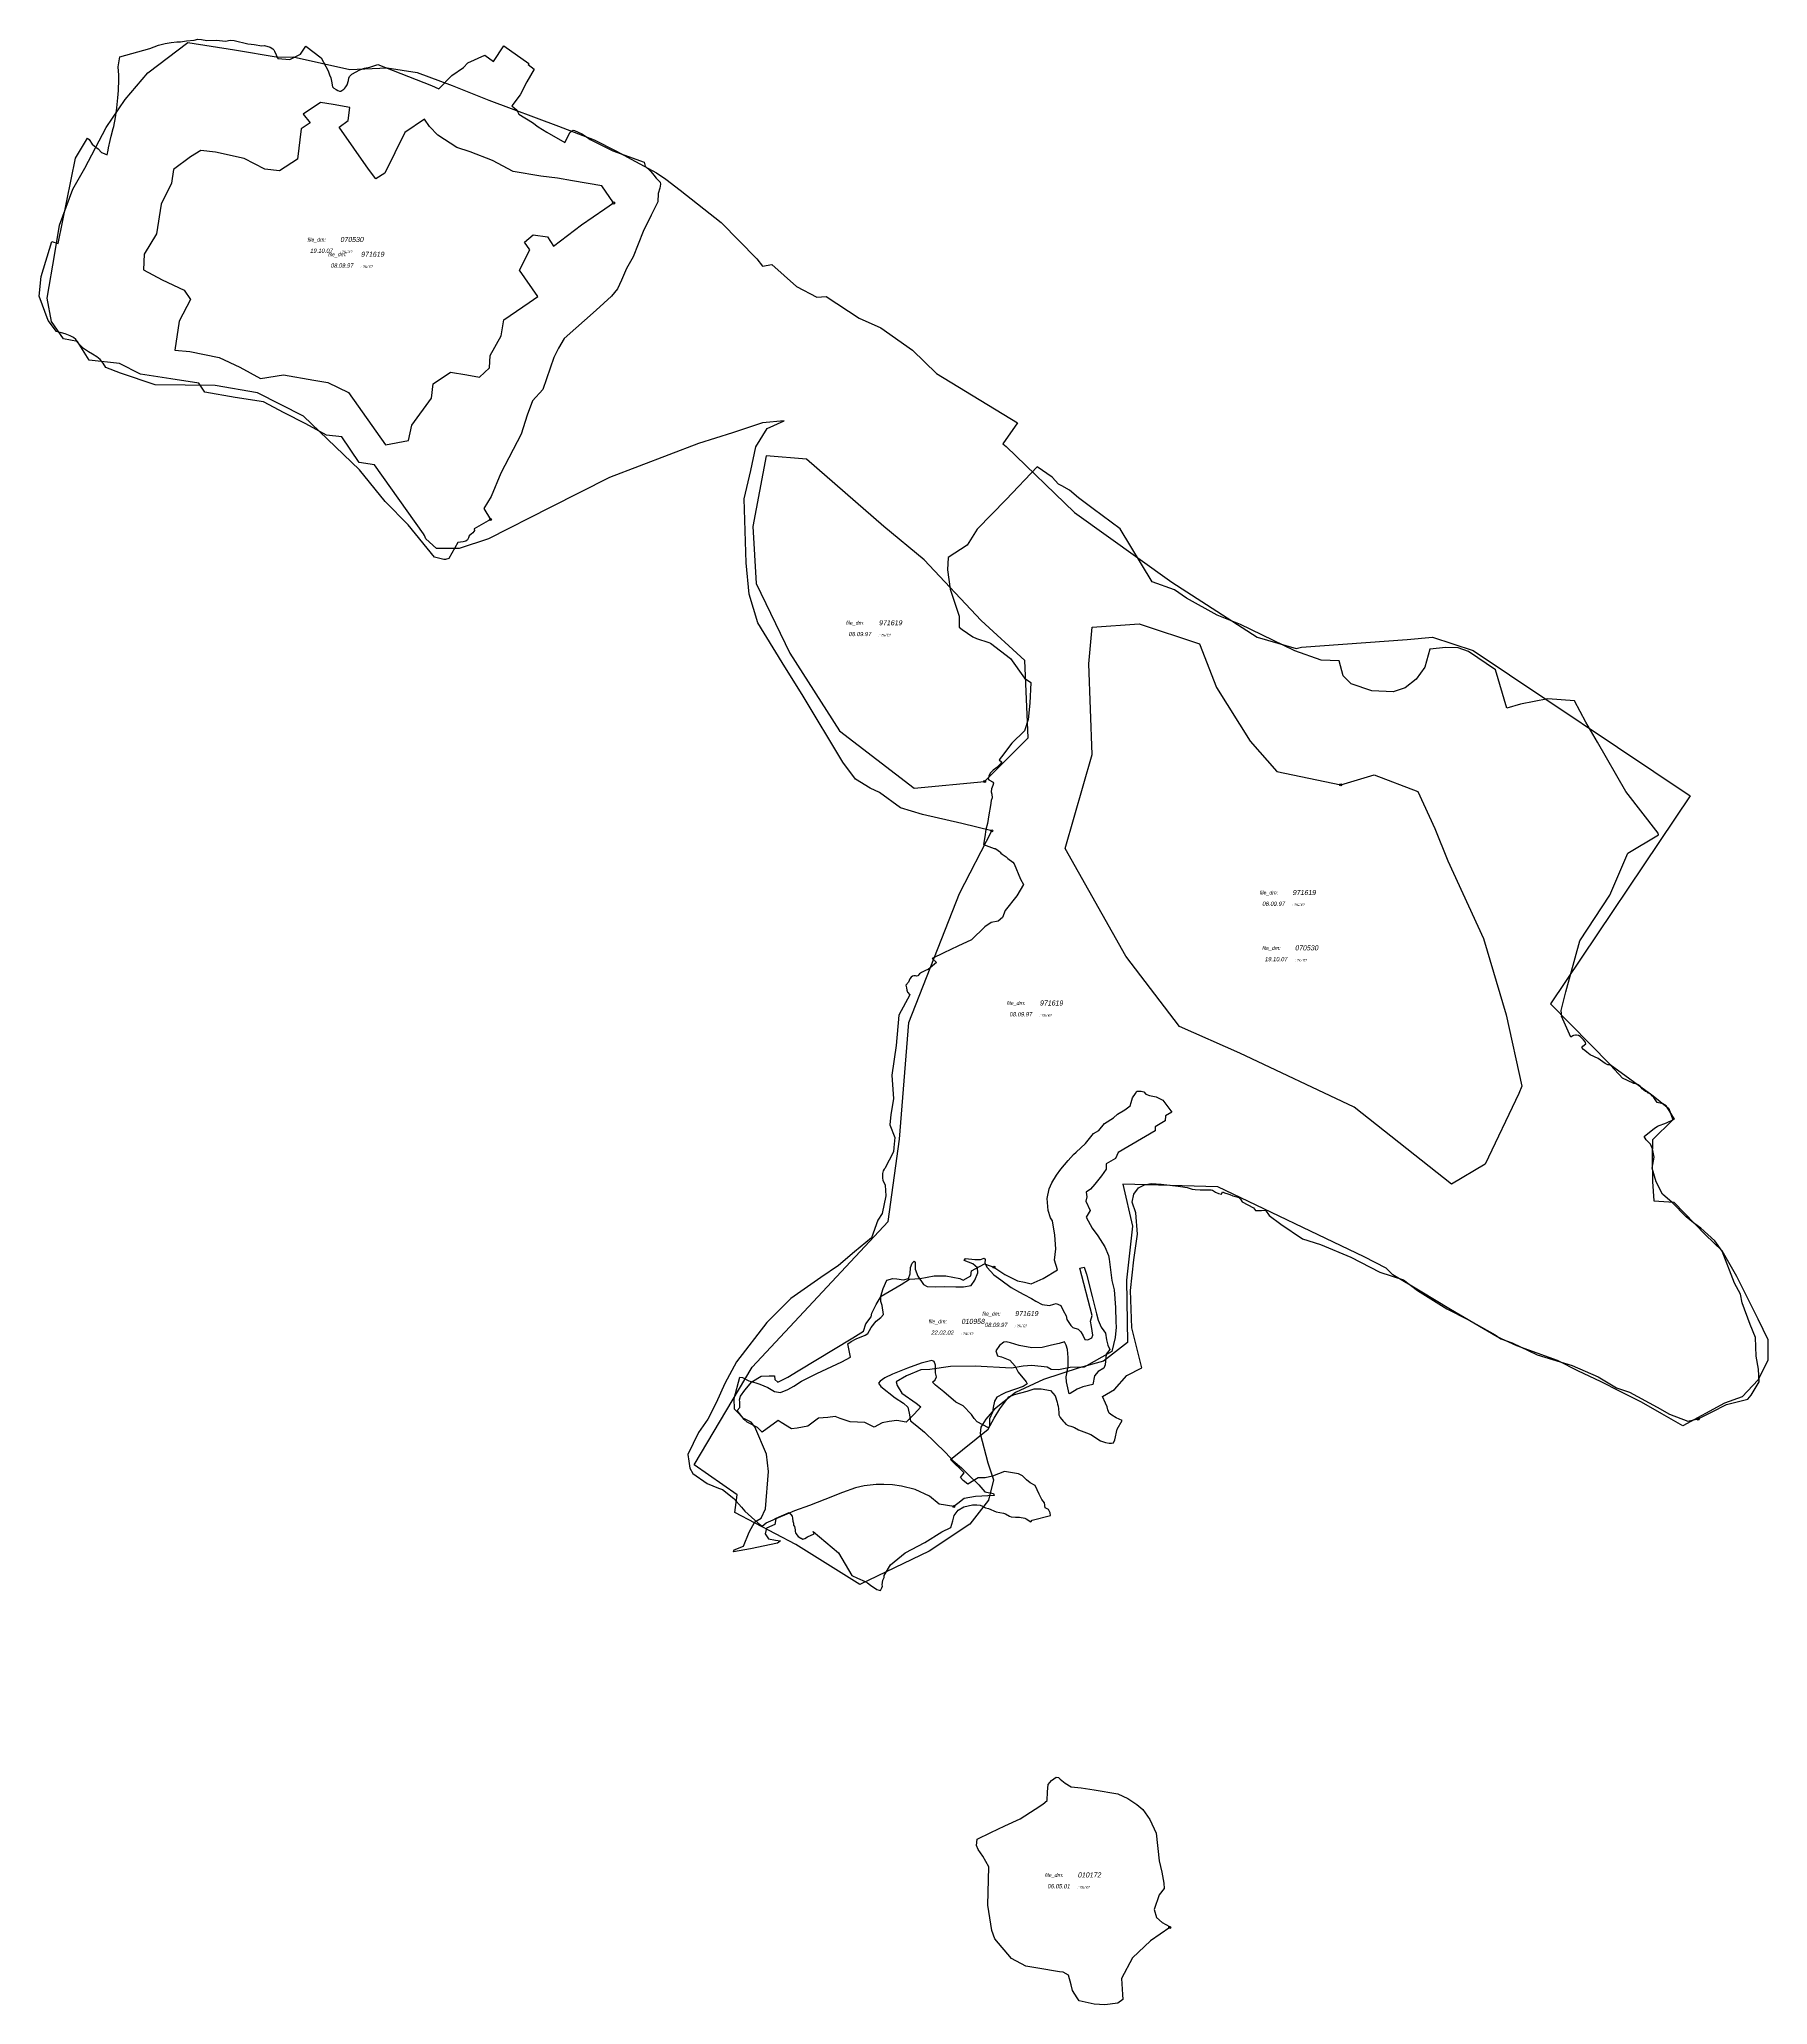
# Model space of a CAD drawing. Header units: metres. Extents: x 116000 to 284092, y 365136 to 804542.
# Drawn here: x 228554 to 232660, y 762102 to 766772 of the extents above; entities that cross this region are included whole.
import ezdxf
from ezdxf.enums import TextEntityAlignment as Align

# ---------------------------------------------------------------- set-up
doc = ezdxf.new("R2010")
doc.units = ezdxf.units.M
doc.header["$LTSCALE"] = 0.075
for name, color, linetype in [('010172', 181, 'Continuous'), ('010958', 246, 'Continuous'), ('070530', 46, 'Continuous'), ('10', 7, 'Continuous'), ('4', 7, 'Continuous'), ('7', 7, 'Continuous'), ('971619', 5, 'Continuous')]:
    doc.layers.add(name, color=color, linetype=linetype)
doc.styles.add('HEBTXT', font='HEBTXT.shx')

# ---------------------------------------------------------------- blocks, each defined once
blk = doc.blocks.new('DM_AREA')
at = {"layer": '10'}
blk.add_circle((0, 0), 2.5, dxfattribs=at)
at = {"layer": '4', "style": 'HEBTXT', "oblique": 10}
blk.add_attdef('DATE', text='', height=10, dxfattribs=at).set_placement((9.9, 86.8), align=Align.RIGHT)
at = {"layer": '4', "style": 'HEBTXT', "oblique": 10, "flags": 8}
blk.add_attdef('DATAtxt', text='', height=6, dxfattribs=at).set_placement((41.8, 89.2), align=Align.MIDDLE)
at = {"layer": '7', "style": 'HEBTXT', "oblique": 10, "flags": 8}
blk.add_attdef('file_txt', text='', height=9, dxfattribs=at).set_placement((-28.4, 117.1), align=Align.MIDDLE)
at = {"layer": '7', "style": 'HEBTXT', "oblique": 10}
blk.add_attdef('FILE_DM', (28.1, 112.6), '', height=12, dxfattribs=at)

msp = doc.modelspace()

# ---------------------------------------------------------------- linework, layer by layer
at = {"layer": '010172', "color": 181, "linetype": 'Continuous', "flags": 128}
msp.add_lwpolyline([(231226.4, 762377.8), (231214.4, 762363.3), (231203, 762327.9), (231208.1, 762309), (231222, 762297), (231239.1, 762287.5), (231240.3, 762285.6), (231194.2, 762253.4), (231151.2, 762213), (231125.3, 762163.8), (231127.2, 762126.5), (231127.9, 762113.9), (231116.5, 762105.7), (231085.5, 762101.9), (231060.2, 762103.1), (231024.9, 762111.4), (231019.8, 762118.3), (231008.4, 762136), (231005.3, 762149.2), (230999.6, 762172), (230986.3, 762179.5), (230978.1, 762180.2), (230926.3, 762188.4), (230897.9, 762193.4), (230863.8, 762211.7), (230824, 762258.5), (230816.8, 762278.4), (230807.3, 762338.3), (230809.8, 762429.3), (230795.9, 762454.5), (230784.5, 762470.9), (230780.7, 762479.8), (230782, 762494.9), (230814.9, 762511.3), (230847.9, 762526.5), (230884.7, 762543.3), (230919.8, 762566.7), (230938.5, 762578.4), (230948.7, 762587.1), (230949, 762607.4), (230950.9, 762625.4), (230958.8, 762634.9), (230970.2, 762642.5), (230975.3, 762641.9), (230979.7, 762638.1), (230991.1, 762627.9), (231005.6, 762619.7), (231029.4, 762617.2), (231060.4, 762612.8), (231116.2, 762602.9), (231140.3, 762591.9), (231161.2, 762577.3), (231176.1, 762565.6), (231192.7, 762542.3), (231207.6, 762509.3), (231214.9, 762443.5), (231221.2, 762416.5), (231225.7, 762390.4), (231226.4, 762377.8)], close=True, dxfattribs=at)
at = {"layer": '010958', "color": 246, "linetype": 'Continuous', "flags": 128}
msp.add_lwpolyline([(230205.9, 763517.2), (230205, 763542), (230218.8, 763592.7), (230224.6, 763592.2), (230240.1, 763584.2), (230256.1, 763579.8), (230265.9, 763576.7), (230285, 763568.7), (230301, 763558.9), (230315.3, 763556.7), (230332.6, 763563.4), (230346.4, 763571.4), (230365.1, 763583.8), (230401.5, 763602), (230461.1, 763629.6), (230481.5, 763640.7), (230475.3, 763671.8), (230482.6, 763677.8), (230494.6, 763684), (230516, 763692.5), (230522.2, 763696.9), (230530.2, 763710.7), (230542.2, 763726.3), (230553.8, 763735.1), (230560, 763742.2), (230556.9, 763763.1), (230553.8, 763772.5), (230553.8, 763785.3), (230559.1, 763804), (230568, 763823.6), (230582.2, 763827.6), (230591.1, 763826.7), (230607.5, 763824.4), (230619.1, 763827.1), (230622.7, 763838.7), (230624.1, 763853.5), (230627.7, 763863.7), (230632.6, 763868.6), (230635.2, 763865.1), (230635.2, 763850), (230641, 763833.1), (230654.8, 763813.5), (230663.7, 763808.2), (230682.4, 763807.3), (230705, 763808.2), (230731.7, 763807.3), (230749.9, 763807.8), (230767.7, 763810.9), (230777.1, 763823.3), (230783.7, 763841.1), (230782.8, 763853.1), (230772.2, 763862), (230751.7, 763870), (230754.8, 763875.3), (230776.6, 763872.6), (230789.9, 763872.6), (230798.8, 763875.7), (230801.5, 763872.6), (230800.6, 763864.2), (230805.9, 763853.5), (230821.5, 763836.2), (230838.4, 763824.6), (230862.7, 763806.3), (230883.1, 763794.7), (230892.9, 763789.4), (230911.6, 763780.1), (230921.8, 763773.9), (230936.9, 763765.9), (230953.8, 763763.6), (230964, 763766.3), (230969.8, 763768.1), (230980.9, 763763.2), (230986.3, 763751.2), (230993.4, 763738.8), (230995.2, 763730.3), (231004.9, 763715.7), (231009.4, 763711.2), (231021.8, 763707.2), (231028.5, 763701), (231033.8, 763691.2), (231037.8, 763682.8), (231044.9, 763681.5), (231054.7, 763686.8), (231057, 763692.6), (231053.8, 763713.4), (231051.2, 763725.9), (231055.6, 763739.2), (231026.3, 763851.6), (231036.1, 763854.7), (231041.8, 763837.8), (231055.2, 763784.5), (231065.4, 763743.7), (231069.8, 763728.1), (231076.5, 763712.1), (231083.4, 763703.4), (231087.4, 763697.2), (231089.6, 763681.6), (231092.7, 763669.2), (231097.6, 763658.5), (231088.7, 763647.4), (231086.5, 763622.5), (231083, 763614.1), (231069.6, 763606.6), (231061.2, 763595.9), (231056.7, 763575.5), (231033.6, 763569.7), (231020, 763564.3), (231003.1, 763554.1), (231000.9, 763553.2), (230994.2, 763581.6), (230993.4, 763594.1), (230998.2, 763618.1), (230998.7, 763639.8), (230996.5, 763658.5), (230993.8, 763669.2), (230989.4, 763677.2), (230976.9, 763673.2), (230958.7, 763668.7), (230936.9, 763663.8), (230912, 763662.5), (230882.2, 763668.3), (230861.8, 763674.5), (230851.1, 763676.7), (230845.3, 763675.8), (230835.1, 763668.3), (230826.2, 763655.4), (230830.6, 763643.4), (230840, 763641.6), (230859.5, 763633.6), (230872.9, 763619.4), (230879.5, 763604.7), (230898.7, 763582.1), (230901.3, 763576.8), (230891.5, 763571), (230850.2, 763556.3), (230844.4, 763553.2), (230828.9, 763545.2), (230823.1, 763536.3), (230820.2, 763521), (230818.9, 763509.9), (230811.8, 763493.9), (230811.4, 763476.6), (230809.1, 763472.6), (230782, 763486.8), (230775.3, 763494.4), (230769.1, 763504.6), (230749.1, 763525), (230731.8, 763533.4), (230702.9, 763558.3), (230682.9, 763574.3), (230675.8, 763581.4), (230682.4, 763586.8), (230685.5, 763593.9), (230683.6, 763603.3), (230683.6, 763621.5), (230680, 763630), (230674.3, 763632.2), (230648.9, 763626), (230616.9, 763614), (230581.3, 763599.8), (230563.1, 763591.8), (230552, 763583.8), (230547.6, 763578.9), (230553.8, 763570.9), (230587.6, 763544.2), (230607.6, 763530.9), (230617.4, 763522), (230620.9, 763507.8), (230624, 763489.1), (230639.1, 763477.1), (230657.5, 763462.2), (230681.5, 763438.6), (230707.3, 763414.2), (230725.5, 763393.8), (230745.1, 763377.8), (230759.8, 763362.2), (230786.5, 763337.3), (230800.7, 763320.9), (230821.1, 763316.4), (230822.5, 763311.6), (230778, 763309.8), (230751.3, 763304.9), (230736.7, 763292.9), (230726.9, 763285.8), (230691.8, 763291.1), (230669.1, 763310.2), (230634.9, 763326.2), (230602.4, 763333.8), (230581.1, 763336.9), (230560.8, 763338.1), (230542.6, 763337.7), (230514.2, 763334.6), (230493.3, 763329.7), (230462.2, 763319), (230420.4, 763302.1), (230383.9, 763288.4), (230348.3, 763275), (230329.9, 763267.7), (230303.7, 763256.6), (230301.9, 763242.9), (230281.5, 763234.4), (230278.8, 763220.7), (230286.3, 763209.1), (230302.8, 763205.5), (230314.8, 763203.8), (230308.1, 763198.4), (230244.1, 763184.7), (230203.7, 763178), (230205, 763182.9), (230227.2, 763191.3), (230241, 763224.7), (230254.3, 763249.1), (230269.5, 763257.8), (230279.2, 763279.9), (230286.2, 763368.5), (230282, 763410.1), (230254.3, 763475.1), (230245.1, 763486.3), (230226.1, 763495.7), (230211, 763511.5), (230205.9, 763517.2)], close=True, dxfattribs=at)
at = {"layer": '070530', "color": 46, "flags": 128}
for points in [[(230028.5, 766417.9), (230024.1, 766405.7), (230023.7, 766385.5), (230008.2, 766354.1), (229988.9, 766315), (229965, 766255.1), (229949.1, 766227.5), (229937.3, 766199.3), (229927.6, 766178.7), (229913.3, 766161.9), (229877.4, 766128), (229801.1, 766061), (229787.5, 766037.8), (229776.9, 766015.9), (229750.3, 765939.8), (229726.1, 765913), (229713.5, 765878.6), (229699.2, 765834), (229651, 765740.9), (229627.6, 765685.6), (229610.7, 765656.7), (229626.2, 765631.1), (229587.5, 765608.9), (229587.9, 765605.1), (229586.7, 765602.8), (229584, 765599.4), (229580.2, 765596), (229575.4, 765591.9), (229573.8, 765587.4), (229571.2, 765582.7), (229567.6, 765579.5), (229560.9, 765578.2), (229548.8, 765576.6), (229527.2, 765538.1), (229518.9, 765535.6), (229515, 765535.6), (229493.5, 765541.4), (229430.9, 765618), (229375.7, 765673.9), (229315.1, 765749.1), (229181.8, 765876.5), (229072.7, 765931.6), (228972.2, 765949.3), (228829.6, 765950.9), (228747, 765978.8), (228712.3, 765992.4), (228706.2, 766002.4), (228698.9, 766011), (228691.1, 766017.1), (228681.1, 766023.6), (228671, 766029), (228659.6, 766037.2), (228649.8, 766046.4), (228645.5, 766051.5), (228641.2, 766058.4), (228635.5, 766063.1), (228627.5, 766067.3), (228619.5, 766070.6), (228615.7, 766072.1), (228595, 766077.3), (228575.2, 766104), (228554.4, 766161.8), (228558.6, 766208.4), (228583.9, 766291.5), (228599.2, 766287), (228640.3, 766489.3), (228668.7, 766536.8), (228672.7, 766534.2), (228680.2, 766522.9), (228684.5, 766519), (228689, 766515.7), (228694.4, 766511.5), (228702.3, 766503.3), (228704.3, 766501.9), (228715.9, 766497.8), (228717.7, 766508.4), (228718.6, 766514.4), (228722.8, 766531.8), (228725, 766541.9), (228729.9, 766560.1), (228731.3, 766564.9), (228735.6, 766586.4), (228737.9, 766603.1), (228738.9, 766609.4), (228740.8, 766633), (228742.2, 766650), (228743.6, 766676.3), (228743, 766686.8), (228741.8, 766706.5), (228745.3, 766730), (228816.9, 766750.4), (228837.3, 766758.1), (228853.4, 766762), (228867.8, 766764.3), (228881.4, 766766), (228890.1, 766766.2), (228904.2, 766768.7), (228922.6, 766770.2), (228930.6, 766772), (228939.3, 766771.3), (228952.3, 766768.9), (228974.9, 766770.2), (228996.5, 766767.5), (229008.1, 766769.6), (229016.9, 766769.1), (229050.1, 766761.4), (229057.8, 766760.3), (229064.8, 766759.8), (229083.3, 766756.7), (229089.1, 766757.6), (229102.6, 766753.6), (229109.3, 766749.5), (229111.7, 766746.8), (229113.4, 766743.9), (229120.9, 766726.2), (229149.8, 766723.8), (229174.9, 766736.8), (229187.5, 766755.8), (229223.8, 766727.6), (229240.2, 766696.8), (229243.5, 766687.2), (229246.7, 766680.7), (229248.2, 766672.1), (229251.1, 766659.4), (229254, 766656.1), (229259.3, 766652.5), (229263.3, 766650.2), (229267.6, 766649.1), (229270.8, 766648.9), (229277.7, 766653.2), (229280.3, 766655.6), (229282.8, 766659.3), (229285.4, 766663.9), (229288.7, 766674.1), (229289.5, 766679.8), (229291.4, 766683.3), (229296.6, 766689), (229316.1, 766699.5), (229327.1, 766703), (229339.9, 766705.5), (229358.3, 766712.4), (229486.1, 766662.2), (229503.8, 766654.6), (229534.4, 766686.1), (229562.2, 766705.2), (229572.3, 766715.7), (229612.4, 766734.6), (229633.3, 766719.6), (229657.6, 766756.3), (229717.6, 766714.5), (229715.3, 766711.9), (229729.6, 766700.9), (229712.1, 766670.8), (229696.3, 766640.3), (229677.1, 766614.1), (229682.7, 766608.9), (229687.3, 766605.1), (229690.6, 766600.2), (229693.2, 766594.4), (229725.8, 766574), (229739.7, 766563.9), (229760, 766551.1), (229802.6, 766526.9), (229815.4, 766551.3), (229822.4, 766555.9), (229826, 766555.4), (229843, 766547.1), (229854.5, 766540.4), (229863, 766534.1), (229916.8, 766506.6), (229991.2, 766480.1), (229993.9, 766470.4), (230006.9, 766458), (230014.5, 766449), (230020.1, 766441.8), (230022.1, 766439.4), (230024.2, 766437.4), (230029.1, 766432.3), (230030.4, 766427.5)], [(232170.8, 764449.8), (232169.2, 764464.5), (232180.7, 764508.9), (232213.6, 764629.6), (232285.2, 764738.3), (232328, 764837.9), (232400.7, 764881.6), (232399.8, 764885.9), (232323.5, 764984.3), (232256.2, 765102.1), (232228.1, 765149), (232200.9, 765199.9), (232138.1, 765204.6), (232072.9, 765192.1), (232040.5, 765183), (232013.2, 765273.7), (231949.7, 765317.2), (231924.9, 765326), (231895.5, 765326.6), (231857.5, 765323), (231845.9, 765280.3), (231825.2, 765251.5), (231799.2, 765231), (231770.5, 765221.8), (231719.9, 765224.1), (231670.5, 765240.5), (231651.9, 765259.5), (231642, 765295), (231599.1, 765297), (231537, 765319), (231484.6, 765344), (231407.5, 765381.2), (231352.6, 765403.4), (231279.9, 765444.3), (231251.1, 765464), (231198.3, 765482.6), (231121.9, 765608.7), (231058, 765656.6), (231022.7, 765682.7), (231001.5, 765700.7), (230983.3, 765710.8), (230975.2, 765715.2), (230960.7, 765731.3), (230925.1, 765756.3), (230851.3, 765678.2), (230782.4, 765608.1), (230758.8, 765570), (230713.4, 765540.4), (230711.6, 765511.6), (230718.3, 765465.6), (230739.4, 765401.6), (230739.1, 765375.2), (230746.7, 765369.8), (230771.6, 765352.5), (230780.7, 765347.9), (230809.8, 765338.6), (230814.1, 765337.2), (230861.1, 765300.6), (230895, 765254.1), (230909.8, 765243.4), (230907.5, 765194.8), (230903.5, 765155.4), (230894.7, 765128.7), (230864.4, 765099.1), (230840.2, 765066.8), (230834.5, 765059.8), (230840.6, 765054.4), (230835.5, 765047.9), (230829.2, 765041.9), (230820.1, 765035.7), (230813.1, 765027.8), (230810.1, 765020.8), (230808.7, 765015.1), (230810.1, 765012.1), (230820.3, 765007), (230821.3, 765004.3), (230819.4, 764998.8), (230816.3, 764990.8), (230815.4, 764984.2), (230817, 764978), (230818.1, 764969.4), (230815.8, 764963), (230813.7, 764951.1), (230809.7, 764929.2), (230806.9, 764908.3), (230802.8, 764894.1), (230800.2, 764877), (230797.1, 764859), (230822.9, 764849.4), (230824.7, 764848.9), (230828.8, 764846.8), (230835.1, 764842.2), (230837, 764840.3), (230838.8, 764838.4), (230841.9, 764835.8), (230851.2, 764829.3), (230855.1, 764825.4), (230866.6, 764816.7), (230870.3, 764812.9), (230885.1, 764776.4), (230892.3, 764763.4), (230876.2, 764737), (230848.9, 764701.7), (230842.4, 764685.5), (230832.3, 764676.2), (230815.5, 764673.6), (230800.6, 764663.3), (230769.1, 764632.4), (230736.6, 764617.3), (230702.9, 764601.5), (230675.2, 764588.2), (230685.9, 764578.6), (230666.1, 764562), (230660.9, 764559.7), (230650, 764554.7), (230645.1, 764551.1), (230641.4, 764546.6), (230638.3, 764546.1), (230635.5, 764546.6), (230632.1, 764546.7), (230628.8, 764545.8), (230625.7, 764543.4), (230622.2, 764539.7), (230619, 764531.3), (230612.5, 764524.6), (230614.2, 764518.3), (230615.2, 764512.4), (230616.5, 764508), (230622.3, 764501.7), (230595.9, 764453), (230590, 764380.7), (230579.4, 764310.9), (230583.2, 764254.2), (230577.1, 764217.5), (230574.7, 764192.5), (230586.9, 764162.5), (230584.4, 764139.1), (230583.6, 764128.5), (230563.1, 764088.8), (230561.3, 764087.6), (230558.8, 764083.2), (230557, 764076.8), (230557, 764066.8), (230558.5, 764060.1), (230561.6, 764055), (230563.7, 764049.5), (230565.5, 764024), (230556.2, 763981.5), (230546.2, 763965.8), (230531.2, 763924.4), (230491.1, 763890.7), (230453, 763858.6), (230410.6, 763829.9), (230339.9, 763779.9), (230283, 763722.5), (230210.8, 763629.3), (230182.7, 763578.3), (230162.4, 763531.8), (230142.1, 763493.1), (230120.6, 763461.3), (230094.7, 763409.1), (230097.2, 763393), (230099.7, 763376.4), (230106.8, 763364.1), (230140.6, 763340.4), (230167.6, 763329.5), (230177, 763325.7), (230204.4, 763304.8), (230222.4, 763283.9), (230230.3, 763274.4), (230261.8, 763246.1), (230271.8, 763239.1), (230281.1, 763247), (230297.8, 763254.3), (230304.7, 763258.1), (230335.9, 763271.2), (230342.4, 763262.5), (230343.4, 763258.3), (230344.3, 763250.9), (230345.7, 763246), (230346.3, 763241.5), (230348.1, 763237.8), (230349.7, 763230.2), (230350, 763226.6), (230351, 763222.9), (230353.8, 763218), (230357.4, 763214.4), (230363.1, 763210.8), (230364.4, 763210.1), (230368.4, 763208.2), (230372.8, 763209.9), (230379.4, 763213.2), (230395.1, 763220.5), (230392.5, 763226), (230452.7, 763175.5), (230484.7, 763121.6), (230498.2, 763115.1), (230515.8, 763107.4), (230521.9, 763104.5), (230528.7, 763099.1), (230544.1, 763088.3), (230549.5, 763086.6), (230552.9, 763086.2), (230555.9, 763092.1), (230557.3, 763096.2), (230556.7, 763099.9), (230557, 763105), (230558.4, 763110.9), (230561, 763116.6), (230561.4, 763122), (230576.4, 763147.1), (230611.4, 763175.2), (230657.6, 763200.1), (230698.2, 763225.7), (230719.9, 763236.1), (230724.4, 763251.6), (230728, 763264), (230736.8, 763276.7), (230750.5, 763285.2), (230770.8, 763289.7), (230781.1, 763290), (230789.4, 763289.2), (230795.3, 763286.2), (230802.2, 763282.4), (230808.8, 763281.2), (230827.3, 763272.9), (230844.7, 763270), (230849.5, 763268.2), (230858.8, 763262.6), (230863.3, 763260.8), (230873.2, 763260.2), (230874.8, 763260.2), (230882.6, 763260.4), (230895.7, 763258), (230898.4, 763256.6), (230909.8, 763249.2), (230912.9, 763253.2), (230956.8, 763263.9), (230955.6, 763270.3), (230951.4, 763278.5), (230944.1, 763282.9), (230941.9, 763294), (230935.8, 763302), (230929.9, 763315.2), (230920.4, 763335.2), (230908.5, 763342.2), (230899.1, 763349), (230890.1, 763358.6), (230880.3, 763363.1), (230847.5, 763368.7), (230818.4, 763357.5), (230801.5, 763353.9), (230784.7, 763353.9), (230760.2, 763338.6), (230749.2, 763347.2), (230742.4, 763354.9), (230751, 763366), (230718.8, 763397.5), (230808.6, 763469.4), (230822.8, 763495.2), (230836.1, 763517.4), (230857.7, 763546.1), (230871.2, 763551.9), (230901.1, 763559.9), (230917.3, 763565.1), (230934.6, 763565.6), (230956.4, 763561.1), (230967.5, 763548.8), (230972.6, 763533.3), (230972.8, 763529.1), (230974.3, 763524.2), (230975.2, 763517.5), (230976.1, 763508.4), (230976.4, 763503.7), (230979.4, 763497.1), (230986.4, 763488.6), (230988.6, 763485.8), (230992.8, 763481.5), (230998.4, 763478.4), (231005, 763476.4), (231007.1, 763475.8), (231013.2, 763473.5), (231023.3, 763468.1), (231041.9, 763460.8), (231052.3, 763456.4), (231075.5, 763441.8), (231087, 763437.6), (231095.5, 763436.5), (231101.1, 763436.2), (231106.1, 763436.9), (231109.2, 763444.4), (231115.2, 763469.5), (231126.4, 763490.1), (231112.7, 763496.1), (231101.8, 763502.3), (231096.2, 763507.6), (231092.6, 763515.6), (231091.1, 763522.6), (231087, 763531.6), (231079.6, 763546.8), (231108.7, 763564), (231137.9, 763596.7), (231173.4, 763615.3), (231149.4, 763710.2), (231146.6, 763799.2), (231154.6, 763871.5), (231163.1, 763933), (231159.3, 763983.6), (231150.7, 764008.7), (231154.6, 764027.6), (231165.6, 764043), (231179.5, 764050.4), (231195.8, 764052.9), (231219.4, 764051.9), (231259.4, 764047.1), (231280.8, 764043.4), (231293, 764040.1), (231300, 764038.6), (231311.6, 764038.3), (231325.6, 764037.8), (231338.2, 764037.8), (231340.9, 764037.1), (231343.5, 764035.4), (231348.4, 764032.9), (231355.9, 764029.6), (231362.7, 764027.8), (231365, 764033.4), (231369.4, 764030.7), (231377.5, 764028.5), (231382.4, 764026.8), (231389.6, 764024.2), (231399.1, 764021.3), (231403.9, 764019.7), (231408.1, 764016.1), (231411.5, 764009.9), (231438.7, 763995), (231443.6, 763988.8), (231457.7, 763989), (231467.3, 763989.8), (231476, 763977.5), (231503.9, 763956.4), (231555.2, 763921.7), (231597.5, 763908.6), (231669.7, 763877.8), (231738.9, 763842.2), (231795.4, 763824.5), (231827.9, 763799.2), (231898.1, 763755.7), (231948, 763729.9), (232012.6, 763693.3), (232026.1, 763683.7), (232053.2, 763674.5), (232112.4, 763646.3), (232195.9, 763620.4), (232257.6, 763593.5), (232300.7, 763568), (232332.1, 763557.6), (232397.8, 763521.6), (232427.2, 763505), (232470.8, 763488.8), (232494.8, 763493.7), (232528.6, 763510.6), (232562, 763528), (232612.7, 763540.5), (232620.9, 763550.5), (232639.6, 763582.1), (232638.4, 763611.8), (232633, 763643), (232631, 763686.9), (232618.4, 763717.9), (232599.8, 763769.9), (232595.6, 763789.9), (232581.6, 763816.4), (232551.7, 763892.3), (232534.8, 763917.2), (232501.6, 763947.2), (232484.1, 763960.1), (232466.8, 763974.3), (232433.1, 764008), (232410.4, 764028.1), (232395.2, 764056.8), (232385.7, 764089.6), (232390.6, 764115.8), (232386.6, 764135.5), (232381.9, 764146.4), (232371.4, 764156.8), (232366.8, 764164.8), (232379.1, 764174.9), (232390.4, 764184), (232398.6, 764189.1), (232419.6, 764197.1), (232434.7, 764204.7), (232438.9, 764205.7), (232429.9, 764220.3), (232418.7, 764238), (232410.9, 764242.3), (232397.9, 764245.7), (232389.4, 764257.4), (232386.4, 764260.5), (232381.9, 764265.9), (232376.6, 764267.8), (232373.9, 764270.4), (232371.6, 764271.5), (232369.8, 764271.8), (232362.3, 764277.8), (232357.5, 764284.4), (232352.5, 764287.5), (232347, 764289.9), (232342.3, 764290.9), (232327.5, 764298.1), (232315.3, 764303.1), (232307.6, 764311.8), (232294.7, 764326), (232288.5, 764332.7), (232285.1, 764334.8), (232280.4, 764335.1), (232274.2, 764338.2), (232257.2, 764350.3), (232238.7, 764358.7), (232230.4, 764365.5), (232225.7, 764368.9), (232222.8, 764371.6), (232218.3, 764376.2), (232221.3, 764379.2), (232227.8, 764384.8), (232226.5, 764390), (232222.9, 764394.9), (232214.9, 764402.2), (232210.6, 764404.8), (232206, 764405.8), (232203.2, 764405.8), (232198.9, 764404.6), (232197.3, 764404.1), (232192.5, 764400.6), (232170.7, 764450.7)]]:
    msp.add_lwpolyline(points, close=True, dxfattribs=at)
at = {"layer": '971619', "color": 5, "flags": 128}
for points in [[(230212.3, 763313.4), (230110.2, 763384.5), (230247.5, 763616.5), (230571.2, 763962.8), (230597.4, 764158.8), (230619.7, 764435.5), (230740.6, 764742.6), (230817.2, 764891.2), (230745.6, 764908.3), (230652.3, 764929.8), (230600, 764946.2), (230549.9, 764982.1), (230528, 764992.3), (230493.6, 765014.2), (230463.1, 765054), (230368.9, 765210.9), (230318.8, 765291.4), (230261.2, 765385.1), (230240.9, 765453.9), (230233.9, 765528.1), (230228.5, 765679.7), (230244.9, 765747.7), (230256.6, 765803.9), (230283.2, 765847.5), (230323.9, 765865.5), (230272.2, 765860.9), (230201, 765836.8), (230120.4, 765811.2), (229908.9, 765730.7), (229767.8, 765659.5), (229621.7, 765585.1), (229551.9, 765562.2), (229498.1, 765562.2), (229472.6, 765585.1), (229469.2, 765592.8), (229467.1, 765596.9), (229350.6, 765761.2), (229314.4, 765766.3), (229273, 765827.1), (229236.7, 765831), (229187.5, 765858.2), (229136.4, 765884.7), (229087.2, 765910.6), (229019.9, 765920.9), (228947.5, 765933.9), (228933.2, 765954.5), (228867.2, 765964.9), (228794.7, 765976.5), (228745, 766002), (228672.5, 766009.8), (228645.4, 766053.8), (228611.7, 766060.2), (228583.2, 766101.6), (228572.9, 766157.2), (228591, 766263.3), (228602.6, 766330.6), (228633.7, 766415.9), (228662.4, 766465.7), (228712.9, 766562.7), (228758.2, 766628.7), (228812.5, 766692), (228907.1, 766764.3), (229017.7, 766746.7), (229121.4, 766729.8), (229157.5, 766730.5), (229292.1, 766700.4), (229380.4, 766704.3), (229451.8, 766692.7), (229534.8, 766662), (229622.3, 766627.5), (229788, 766565.7), (229872.5, 766532.7), (229924, 766506.6), (229971, 766481.4), (230020.9, 766454.6), (230042.5, 766439.6), (230076.5, 766413.1), (230174.5, 766336.6), (230259.2, 766250.7), (230272.6, 766233.2), (230294.1, 766237.2), (230353.3, 766184.9), (230401.6, 766159.4), (230423.9, 766161.1), (230502.3, 766109.2), (230553.2, 766086), (230628.3, 766033), (230685.7, 765977.8), (230754.2, 765935.7), (230877.8, 765860.5), (230842.9, 765810.7), (230850.8, 765804.1), (231013.3, 765647.3), (231244.6, 765481.7), (231447.2, 765351.4), (231539.9, 765324.8), (231552.4, 765327.5), (231803.6, 765345.8), (231863.7, 765351.1), (231960.6, 765319.7), (232476, 764974.5), (232144.4, 764479.9), (232286.1, 764336.1), (232388, 764261.2), (232425.6, 764231.3), (232434.5, 764204.5), (232386.8, 764157), (232386.1, 764112.4), (232386.6, 764058.3), (232389.8, 764011.8), (232437, 764008.6), (232512.2, 763931.5), (232551.1, 763893.6), (232586.2, 763833), (232636.5, 763731.8), (232660.1, 763682.7), (232660.1, 763633.4), (232637.8, 763586.8), (232599.5, 763546), (232557.4, 763531.4), (232458.7, 763477.5), (232408.3, 763505.5), (232360.4, 763533.6), (232309.4, 763559.1), (232262.8, 763582.6), (232210.5, 763607.4), (232160.8, 763632.9), (232064.5, 763667.4), (232017.9, 763688.7), (231906.9, 763753.7), (231834.6, 763797.6), (231769.6, 763836.2), (231753.9, 763851.6), (231753.7, 763851.8), (231701.4, 763879.1), (231353.7, 764045.3), (231128.1, 764051.2), (231151.3, 763951.4), (231136.8, 763823.1), (231139.7, 763675), (231082.2, 763631.2), (231024.5, 763614.8), (230940.1, 763587.3), (230873.3, 763556.5), (230823.7, 763517.2), (230803.2, 763493.4), (230791.3, 763473.8), (230789.2, 763459.4), (230807.8, 763389.7), (230821.2, 763348.8), (230808.8, 763300.6), (230764.5, 763243.3), (230668.2, 763179.4), (230503.8, 763100.5), (230351.2, 763195.3), (230206.5, 763271.4)], [(228868.5, 766430.4), (228843.9, 766380.6), (228832.4, 766309.9), (228803.6, 766261.5), (228801.6, 766224.5), (228846.6, 766200.6), (228898.6, 766175.6), (228913.6, 766153.6), (228886.6, 766102.1), (228876.6, 766033.2), (228911.6, 766030.2), (228981.6, 766016.2), (229030.6, 765993.2), (229079.5, 765966.3), (229134.5, 765974.3), (229206.5, 765962.3), (229239.5, 765956.3), (229289, 765932.6), (229377, 765808.7), (229431, 765818.7), (229439, 765854.7), (229485.9, 765919.6), (229489.8, 765953.4), (229530.8, 765981.4), (229569.7, 765974.4), (229599.7, 765969.4), (229623.7, 765991.4), (229625.7, 766020.3), (229651.7, 766067.3), (229657.7, 766105.2), (229717.7, 766146.5), (229738.7, 766160.5), (229694.7, 766223.4), (229719.7, 766271.4), (229706.7, 766290.3), (229727.7, 766307.3), (229761.7, 766302.3), (229775.7, 766280.3), (229842.7, 766331.3), (229897.6, 766369.1), (229918.6, 766383.1), (229890.6, 766424.1), (229820.7, 766436), (229785.7, 766442), (229745.7, 766447), (229679.7, 766458), (229630.8, 766484), (229577.9, 766504.5), (229545.9, 766514.5), (229501, 766544.5), (229481, 766564.5), (229469, 766582.4), (229423, 766550.5), (229375, 766453.6), (229354.1, 766440.6), (229336.4, 766463.3), (229266.4, 766563.2), (229288.4, 766579.2), (229292.4, 766610.1), (229252.4, 766617.1), (229222.4, 766622.1), (229181.5, 766594.1), (229197.5, 766573.2), (229176.5, 766559.2), (229167.5, 766487.3), (229125.3, 766459.7), (229090.3, 766463.7), (229041.3, 766488.7), (228973.3, 766503.7), (228938.4, 766507.7), (228913.4, 766492.7), (228873.4, 766462.7)], [(230281.2, 765782.1), (230249.3, 765614.6), (230257.2, 765479), (230336.9, 765313.2), (230454.9, 765128.8), (230632.3, 764992.5), (230799.9, 765008.5), (230903.7, 765112.1), (230895.7, 765295.6), (230791.9, 765391.3), (230656.3, 765534.8), (230560.5, 765614.6), (230377, 765774.1)], [(232039, 764453.6), (232075.9, 764284.6), (232068.8, 764266.8), (231989, 764099.3), (231909.2, 764051.4), (231677.8, 764234.9), (231406.4, 764362.5), (231262.8, 764426.3), (231135.1, 764593.7), (230991.5, 764849), (231055.3, 765072.3), (231047.3, 765287.6), (231055.3, 765375.3), (231167, 765383.3), (231310.7, 765335.4), (231350.6, 765231.8), (231430.4, 765104.2), (231494.2, 765032.4), (231645.9, 765000.5), (231725.7, 765024.4), (231829.4, 764984.5), (231869.3, 764896.8), (231900.3, 764819.7), (231984.8, 764635.5)], [(231171.5, 764272.5), (231178, 764270.9), (231182.7, 764265.6), (231191.6, 764262.4), (231207.5, 764259.1), (231223.1, 764251.1), (231244.4, 764222.5), (231230, 764213.9), (231228.7, 764201.9), (231205, 764188.2), (231205, 764178.7), (231117.2, 764126.5), (231110.7, 764112.5), (231088.6, 764100), (231088.6, 764086.9), (231077.4, 764071.2), (231061.8, 764051.6), (231051.3, 764040.1), (231041.2, 764032.6), (231042.8, 764021.1), (231040.7, 764011.5), (231050.3, 763989), (231041.3, 763973.5), (231055.8, 763947.4), (231068.9, 763928.9), (231085.9, 763902.8), (231094, 763881.8), (231096, 763873.2), (231102.4, 763823), (231108, 763800.5), (231111, 763758.9), (231112, 763724.3), (231112.6, 763711.5), (231110.1, 763687.5), (231102.5, 763653.9), (231036.1, 763616.7), (231003.5, 763615.7), (230975.4, 763610.2), (230957.8, 763611.2), (230948.8, 763616.5), (230911.9, 763621.1), (230891.8, 763619.4), (230863.6, 763614.2), (230777.3, 763619.4), (230719.1, 763618), (230669.6, 763611.1), (230648.3, 763610.5), (230614.4, 763596.1), (230589.6, 763581.7), (230591.9, 763573.1), (230603.4, 763555.3), (230637.4, 763531.1), (230648.4, 763522.3), (230632.8, 763505), (230613.3, 763486), (230591.4, 763490.1), (230573, 763487.8), (230556.3, 763484.3), (230537.3, 763474), (230515.4, 763484.9), (230480.3, 763486.6), (230457.1, 763494.7), (230445, 763499.3), (230427.2, 763497), (230405.3, 763495.3), (230380, 763476.9), (230354.7, 763471.7), (230340.9, 763470.5), (230316.7, 763485.5), (230309.2, 763490.1), (230271.2, 763462.5), (230260.3, 763473.4), (230235.5, 763485.8), (230228.7, 763492.5), (230212.4, 763513.9), (230218.1, 763521.2), (230218.1, 763534.4), (230218, 763539.3), (230220.3, 763547.8), (230230.4, 763562.3), (230246.8, 763582), (230268.9, 763595.1), (230288.1, 763596), (230301.2, 763596), (230302, 763587.5), (230308.4, 763581.2), (230332.4, 763593.2), (230357, 763608.2), (230487.1, 763686.1), (230512, 763702.3), (230517.6, 763719.4), (230530.3, 763736.6), (230532.3, 763744.7), (230542.4, 763766), (230554.5, 763785.2), (230602.1, 763813.5), (230621.9, 763825.6), (230646.6, 763827.6), (230680.5, 763833.7), (230707.9, 763833.7), (230740.7, 763827.1), (230749.3, 763823.1), (230767, 763833.7), (230769.1, 763845.8), (230799.4, 763862.5), (230822.1, 763854.4), (230847.9, 763837.2), (230878.3, 763821.5), (230894.5, 763819), (230910.2, 763814.5), (230939, 763827.6), (230972.9, 763848.3), (230966.3, 763871.1), (230969.4, 763897.9), (230966.5, 763930.2), (230961.5, 763964.6), (230956.4, 763971.7), (230951.3, 763988.9), (230948.8, 764017.7), (230953.6, 764040.4), (230959.7, 764055), (230970.8, 764072.7), (230980.9, 764087.4), (230998.1, 764107.6), (231010.7, 764121.8), (231017.3, 764127.3), (231039.6, 764148), (231058.8, 764171.8), (231071.4, 764179.4), (231084.7, 764195.5), (231106.5, 764209.2), (231115.6, 764218.3), (231132.8, 764228.4), (231145.4, 764237.5), (231148, 764245.6), (231151.5, 764256.7), (231158.1, 764266.8), (231161.6, 764272.4)]]:
    msp.add_lwpolyline(points, close=True, dxfattribs=at)

# ---------------------------------------------------------------- block references
at = {"layer": '010172', "color": 7}
ref = msp.add_blockref('DM_AREA', (231239.7, 762285.2), dxfattribs=at)
ref.add_attrib('FILE_DM', '010172', (231021, 762404.2), dxfattribs={"layer": '7', "color": 181, "height": 12, "style": 'HEBTXT', "oblique": 10})
ref.add_attrib('DATE', '06.05.01', dxfattribs={"layer": '4', "color": 181, "height": 10, "style": 'HEBTXT', "oblique": 10}).set_placement((231002.8, 762378.4), align=Align.RIGHT)
ref.add_attrib('file_txt', 'file_dm:', dxfattribs={"layer": '7', "color": 181, "height": 9, "style": 'HEBTXT', "oblique": 10}).set_placement((230964.5, 762408.7), align=Align.MIDDLE)
ref.add_attrib('DATAtxt', ': \x8a‰˜€\x9a', dxfattribs={"layer": '4', "color": 181, "height": 6, "style": 'HEBTXT', "oblique": 10}).set_placement((231034.7, 762380.9), align=Align.MIDDLE)
at = {"layer": '010958', "color": 7}
ref = msp.add_blockref('DM_AREA', (230726.9, 763285.8), dxfattribs=at)
ref.add_attrib('FILE_DM', '010958', (230744.5, 763719.6), dxfattribs={"layer": '7', "color": 246, "height": 12, "style": 'HEBTXT', "oblique": 10})
ref.add_attrib('DATE', '22.02.02', dxfattribs={"layer": '4', "color": 246, "height": 10, "style": 'HEBTXT', "oblique": 10}).set_placement((230726.3, 763693.8), align=Align.RIGHT)
ref.add_attrib('file_txt', 'file_dm:', dxfattribs={"layer": '7', "color": 246, "height": 9, "style": 'HEBTXT', "oblique": 10}).set_placement((230688, 763724.2), align=Align.MIDDLE)
ref.add_attrib('DATAtxt', ': \x8a‰˜€\x9a', dxfattribs={"layer": '4', "color": 246, "height": 6, "style": 'HEBTXT', "oblique": 10}).set_placement((230758.2, 763696.3), align=Align.MIDDLE)
at = {"layer": '070530', "color": 7}
ref = msp.add_blockref('DM_AREA', (229626.2, 765631.1), dxfattribs=at)
ref.add_attrib('FILE_DM', '070530', (229269.1, 766290.3), dxfattribs={"layer": '7', "color": 46, "height": 12, "style": 'HEBTXT', "oblique": 10})
ref.add_attrib('DATE', '19.10.07', dxfattribs={"layer": '4', "color": 46, "height": 10, "style": 'HEBTXT', "oblique": 10}).set_placement((229251, 766264.5), align=Align.RIGHT)
ref.add_attrib('file_txt', 'file_dm:', dxfattribs={"layer": '7', "color": 46, "height": 9, "style": 'HEBTXT', "oblique": 10}).set_placement((229212.7, 766294.9), align=Align.MIDDLE)
ref.add_attrib('DATAtxt', ': \x8a‰˜€\x9a', dxfattribs={"layer": '4', "color": 46, "height": 6, "style": 'HEBTXT', "oblique": 10}).set_placement((229282.9, 766267), align=Align.MIDDLE)
ref = msp.add_blockref('DM_AREA', (232494.8, 763493.7), dxfattribs=at)
ref.add_attrib('FILE_DM', '070530', (231537.1, 764607.1), dxfattribs={"layer": '7', "color": 46, "height": 12, "style": 'HEBTXT', "oblique": 10})
ref.add_attrib('DATE', '19.10.07', dxfattribs={"layer": '4', "color": 46, "height": 10, "style": 'HEBTXT', "oblique": 10}).set_placement((231519, 764581.3), align=Align.RIGHT)
ref.add_attrib('file_txt', 'file_dm:', dxfattribs={"layer": '7', "color": 46, "height": 9, "style": 'HEBTXT', "oblique": 10}).set_placement((231480.7, 764611.7), align=Align.MIDDLE)
ref.add_attrib('DATAtxt', ': \x8a‰˜€\x9a', dxfattribs={"layer": '4', "color": 46, "height": 6, "style": 'HEBTXT', "oblique": 10}).set_placement((231550.8, 764583.8), align=Align.MIDDLE)
at = {"layer": '971619', "color": 7}
ref = msp.add_blockref('DM_AREA', (229918.6, 766383.1), dxfattribs=at)
ref.add_attrib('FILE_DM', '971619', (229318.2, 766255.2), dxfattribs={"layer": '7', "color": 5, "height": 12, "style": 'HEBTXT', "oblique": 10})
ref.add_attrib('DATE', '08.09.97', dxfattribs={"layer": '4', "color": 5, "height": 10, "style": 'HEBTXT', "oblique": 10}).set_placement((229300.1, 766229.4), align=Align.RIGHT)
ref.add_attrib('file_txt', 'file_dm:', dxfattribs={"layer": '7', "color": 5, "height": 9, "style": 'HEBTXT', "oblique": 10}).set_placement((229261.8, 766259.8), align=Align.MIDDLE)
ref.add_attrib('DATAtxt', ': \x8a‰˜€\x9a', dxfattribs={"layer": '4', "color": 5, "height": 6, "style": 'HEBTXT', "oblique": 10}).set_placement((229331.9, 766231.9), align=Align.MIDDLE)
ref = msp.add_blockref('DM_AREA', (230799.9, 765008.5), dxfattribs=at)
ref.add_attrib('FILE_DM', '971619', (230548.5, 765379.6), dxfattribs={"layer": '7', "color": 5, "height": 12, "style": 'HEBTXT', "oblique": 10})
ref.add_attrib('DATE', '08.09.97', dxfattribs={"layer": '4', "color": 5, "height": 10, "style": 'HEBTXT', "oblique": 10}).set_placement((230530.3, 765353.8), align=Align.RIGHT)
ref.add_attrib('file_txt', 'file_dm:', dxfattribs={"layer": '7', "color": 5, "height": 9, "style": 'HEBTXT', "oblique": 10}).set_placement((230492, 765384.2), align=Align.MIDDLE)
ref.add_attrib('DATAtxt', ': \x8a‰˜€\x9a', dxfattribs={"layer": '4', "color": 5, "height": 6, "style": 'HEBTXT', "oblique": 10}).set_placement((230562.2, 765356.3), align=Align.MIDDLE)
ref = msp.add_blockref('DM_AREA', (231645.9, 765000.5), dxfattribs=at)
ref.add_attrib('FILE_DM', '971619', (231531.2, 764738.6), dxfattribs={"layer": '7', "color": 5, "height": 12, "style": 'HEBTXT', "oblique": 10})
ref.add_attrib('DATE', '08.09.97', dxfattribs={"layer": '4', "color": 5, "height": 10, "style": 'HEBTXT', "oblique": 10}).set_placement((231513, 764712.8), align=Align.RIGHT)
ref.add_attrib('file_txt', 'file_dm:', dxfattribs={"layer": '7', "color": 5, "height": 9, "style": 'HEBTXT', "oblique": 10}).set_placement((231474.7, 764743.2), align=Align.MIDDLE)
ref.add_attrib('DATAtxt', ': \x8a‰˜€\x9a', dxfattribs={"layer": '4', "color": 5, "height": 6, "style": 'HEBTXT', "oblique": 10}).set_placement((231544.9, 764715.3), align=Align.MIDDLE)
ref = msp.add_blockref('DM_AREA', (230817.2, 764891.2), dxfattribs=at)
ref.add_attrib('FILE_DM', '971619', (230930.7, 764476.1), dxfattribs={"layer": '7', "color": 5, "height": 12, "style": 'HEBTXT', "oblique": 10})
ref.add_attrib('DATE', '08.09.97', dxfattribs={"layer": '4', "color": 5, "height": 10, "style": 'HEBTXT', "oblique": 10}).set_placement((230912.5, 764450.3), align=Align.RIGHT)
ref.add_attrib('file_txt', 'file_dm:', dxfattribs={"layer": '7', "color": 5, "height": 9, "style": 'HEBTXT', "oblique": 10}).set_placement((230874.2, 764480.7), align=Align.MIDDLE)
ref.add_attrib('DATAtxt', ': \x8a‰˜€\x9a', dxfattribs={"layer": '4', "color": 5, "height": 6, "style": 'HEBTXT', "oblique": 10}).set_placement((230944.4, 764452.8), align=Align.MIDDLE)
ref = msp.add_blockref('DM_AREA', (230822.1, 763854.4), dxfattribs=at)
ref.add_attrib('FILE_DM', '971619', (230871.9, 763738.1), dxfattribs={"layer": '7', "color": 5, "height": 12, "style": 'HEBTXT', "oblique": 10})
ref.add_attrib('DATE', '08.09.97', dxfattribs={"layer": '4', "color": 5, "height": 10, "style": 'HEBTXT', "oblique": 10}).set_placement((230853.8, 763712.3), align=Align.RIGHT)
ref.add_attrib('file_txt', 'file_dm:', dxfattribs={"layer": '7', "color": 5, "height": 9, "style": 'HEBTXT', "oblique": 10}).set_placement((230815.5, 763742.7), align=Align.MIDDLE)
ref.add_attrib('DATAtxt', ': \x8a‰˜€\x9a', dxfattribs={"layer": '4', "color": 5, "height": 6, "style": 'HEBTXT', "oblique": 10}).set_placement((230885.6, 763714.8), align=Align.MIDDLE)

doc.saveas('drawing.dxf')
